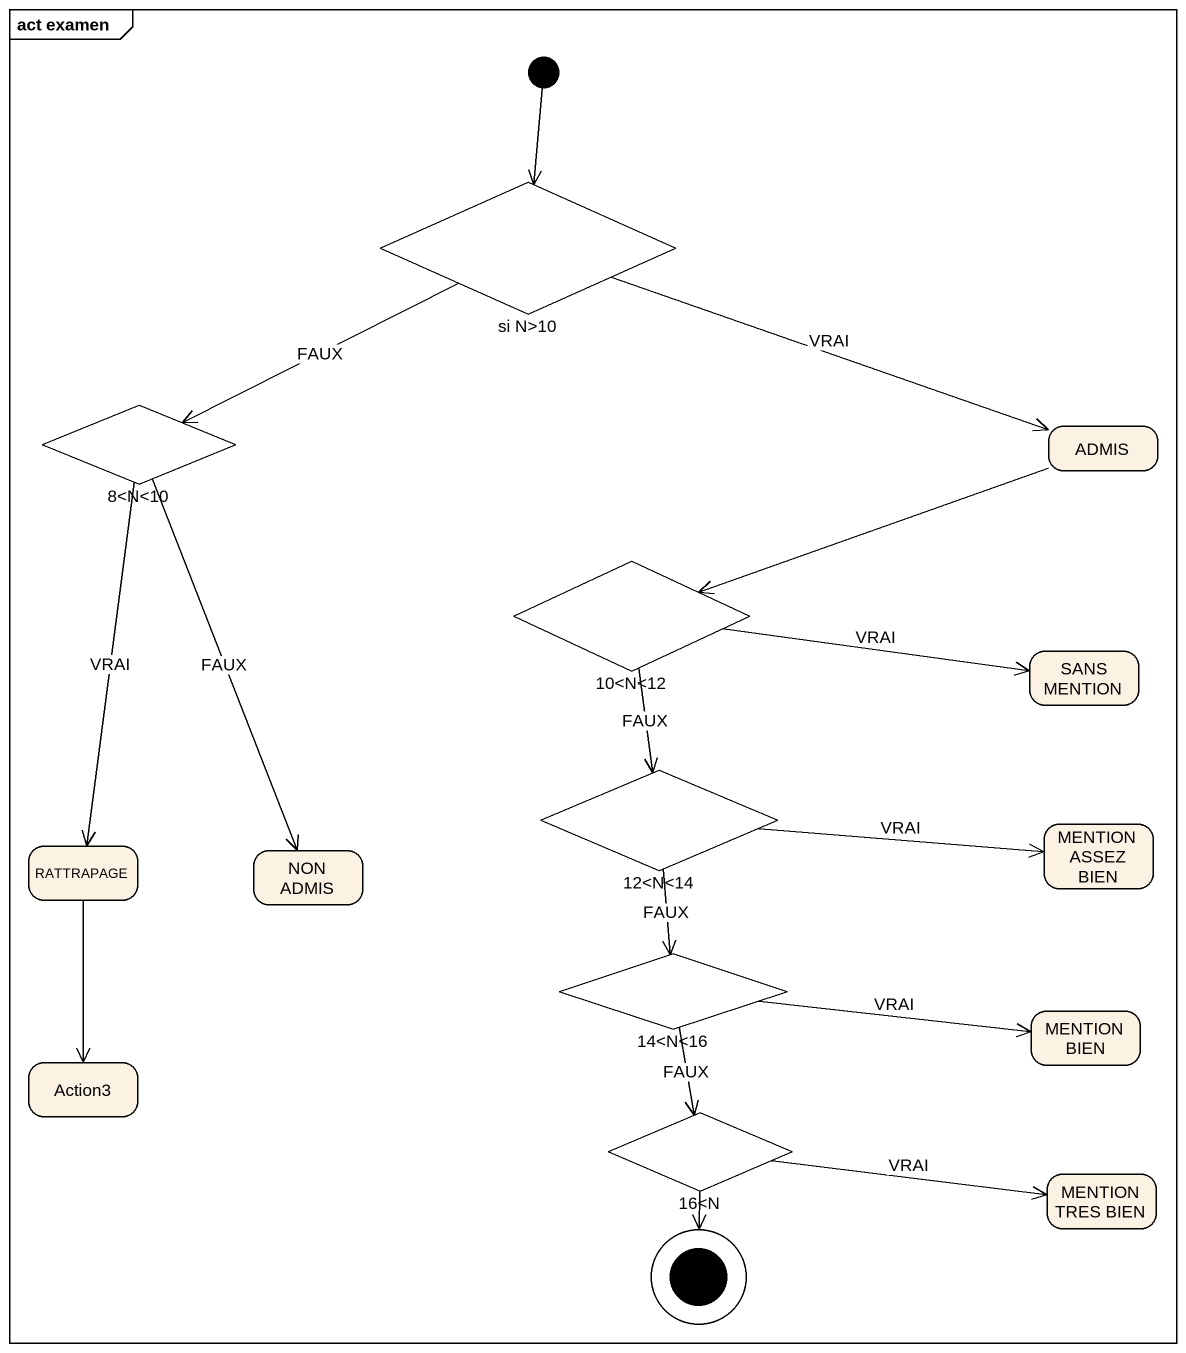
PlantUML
@startuml
mainframe act examen
hide empty description
state "si N>10" as si_N_10 <<choice>>
state "8<N<10" as c8_N_10 <<choice>>
state ADMIS
state "10<N<12" as c10_N_12 <<choice>>
state "SANS MENTION" as SANS_MENTION
state "12<N<14" as c12_N_14 <<choice>>
state "MENTION ASSEZ BIEN" as MENTION_ASSEZ_BIEN
state RATTRAPAGE
state "NON ADMIS" as NON_ADMIS
state "14<N<16" as c14_N_16 <<choice>>
state "MENTION BIEN" as MENTION_BIEN
state Action3
state "16<N" as c16_N <<choice>>
state "MENTION TRES BIEN" as MENTION_TRES_BIEN
[*] --> si_N_10
si_N_10 -left-> c8_N_10 : FAUX
si_N_10 -right-> ADMIS : VRAI
c8_N_10 --> RATTRAPAGE : VRAI
c8_N_10 --> NON_ADMIS : FAUX
ADMIS -left-> c10_N_12
c10_N_12 -right-> SANS_MENTION : VRAI
c10_N_12 --> c12_N_14 : FAUX
c12_N_14 -right-> MENTION_ASSEZ_BIEN : VRAI
c12_N_14 --> c14_N_16 : FAUX
RATTRAPAGE --> Action3
c14_N_16 -right-> MENTION_BIEN : VRAI
c14_N_16 --> c16_N : FAUX
c16_N -right-> MENTION_TRES_BIEN : VRAI
c16_N --> [*]
@enduml
